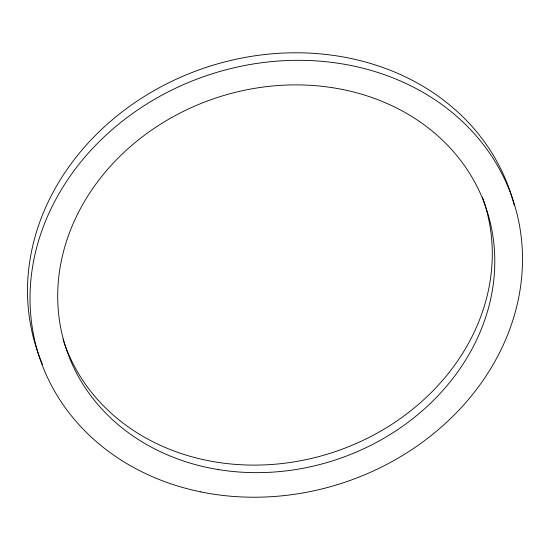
<?xml version="1.0" encoding="UTF-8"?>
<svg xmlns="http://www.w3.org/2000/svg" width="550" height="550" viewBox="0 0 550 550"><rect width="100%" height="100%" fill="white"/><g stroke="black" fill="none" stroke-linecap="round" stroke-linejoin="round"><path stroke-width="0.82" d="M42.46 364.334A249.487 214.748 -18.4 0 1 205.116 67.753A249.487 214.748 -18.4 0 1 514.346 205.734M482.371 197.099A221.423 190.589 -18.4 0 1 335.191 451.646A221.423 190.589 -18.4 0 1 62.975 339.068M218.137 469.542A221.423 190.589 -18.4 0 0 487.761 213.311A221.423 190.589 -18.4 0 0 122.863 153.443A221.423 190.589 -18.4 0 0 218.137 469.542M200.454 491.817A249.487 214.748 -18.4 0 0 517.055 214.074A249.487 214.748 -18.4 0 0 111.251 130.412A249.487 214.748 -18.4 0 0 200.454 491.817"/></g></svg>
